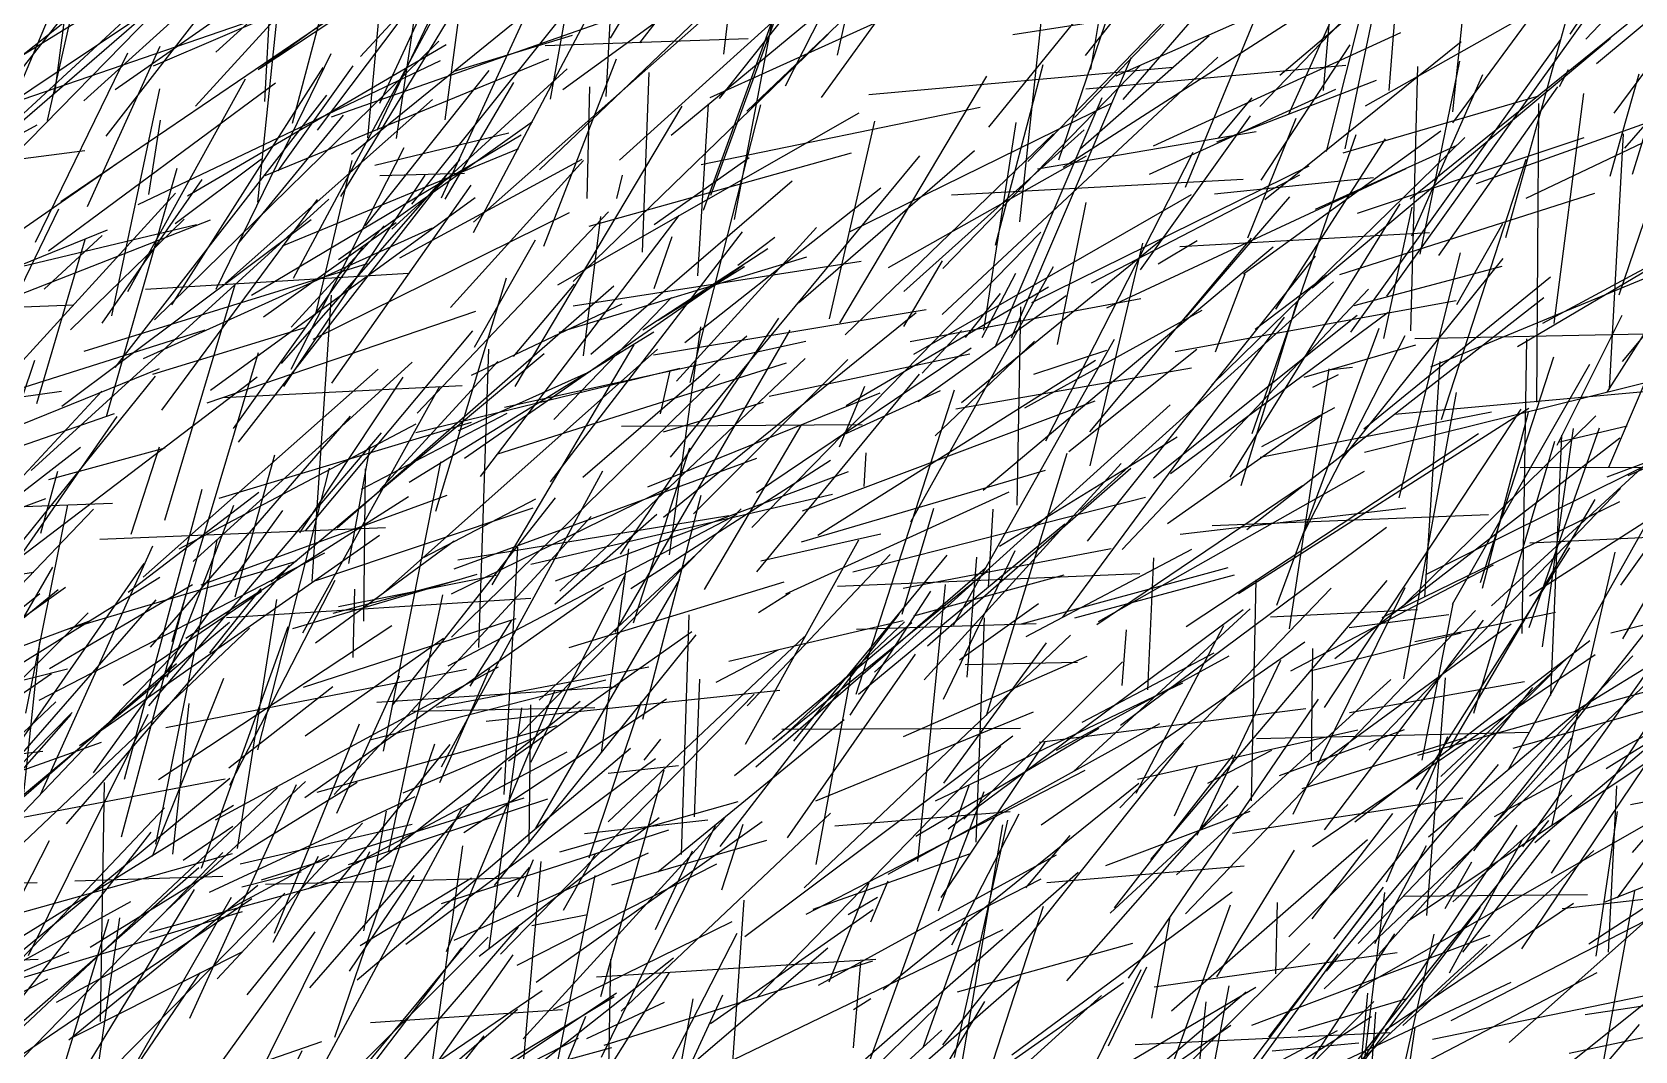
# Model space of a CAD drawing. Header units: metres. Extents: x 0 to 1019, y 0 to 619.
# Drawn here: x 284.2 to 389.5, y 82.6 to 149.5 of the extents above; entities that cross this region are included whole.
import ezdxf

# ---------------------------------------------------------------- set-up
doc = ezdxf.new("R2010")
doc.units = ezdxf.units.M

msp = doc.modelspace()

# ---------------------------------------------------------------- linework, layer by layer
at = {"color": 67}
for p, q in [((324.14, 148.83), (338.73, 167.6)), ((349.9, 131.78), (368.13, 140.76)), ((363.65, 119.77), (367.32, 131.76)), ((328.38, 112.94), (334.75, 123.71)), ((324.34, 104.43), (328.18, 119.13)), ((274.67, 104.67), (284.72, 112.67)), ((332.85, 103.09), (342.01, 110.77)), ((329.15, 106.86), (333.23, 108.98)), ((316.07, 88.27), (329.2, 94.92)), ((284.72, 76.52), (294.87, 93.24))]:
    msp.add_line(p, q, dxfattribs=at)
at = {"color": 200}
for p, q in [((385.27, 149.4), (397.59, 167.76)), ((355.33, 92.04), (363.14, 102.08)), ((312.31, 80.13), (322.31, 82.87))]:
    msp.add_line(p, q, dxfattribs=at)
at = {"color": 5}
for p, q in [((353.43, 148.01), (368.12, 166.66)), ((328.33, 137.85), (333.75, 152.76)), ((347.06, 113.07), (347.35, 118.22)), ((353.21, 104.23), (361.87, 108.79))]:
    msp.add_line(p, q, dxfattribs=at)
at = {"color": 23}
for p, q in [((333.72, 146.02), (343.64, 165.61)), ((337.63, 129.67), (351.32, 142.87)), ((294.31, 109.75), (308.94, 119.05)), ((345.14, 108.33), (350.34, 112.01)), ((366.67, 75.31), (379.38, 92.08))]:
    msp.add_line(p, q, dxfattribs=at)
at = {"color": 66}
for p, q in [((386.29, 149.08), (402.77, 166.41)), ((372.06, 102.39), (388.57, 119.57)), ((357.51, 106.36), (357.91, 115.02)), ((295.34, 94.63), (301.04, 110.5)), ((316.87, 96.25), (316.98, 105.36))]:
    msp.add_line(p, q, dxfattribs=at)
at = {"color": 195}
for p, q in [((318.26, 145.15), (321.72, 164.3)), ((280.87, 141.45), (284.53, 143.45)), ((344.61, 138.86), (363.79, 139.89)), ((354.75, 94.81), (364.24, 98.38)), ((286.84, 83.51), (298, 89.15))]:
    msp.add_line(p, q, dxfattribs=at)
at = {"color": 15}
for p, q in [((369.06, 145.7), (370.72, 165.07)), ((364.88, 144.67), (373.61, 153.73)), ((297.76, 122.61), (311.64, 140.39)), ((302.84, 113.54), (317.13, 118.3)), ((295.86, 93.07), (309.37, 99.35))]:
    msp.add_line(p, q, dxfattribs=at)
at = {"color": 185}
for p, q in [((294.95, 144.68), (312.13, 163.49)), ((317.55, 140.5), (330.39, 152.8)), ((328.17, 140.85), (346.51, 144.62)), ((361.89, 138.93), (372.35, 139.99)), ((291.53, 128.1), (310.52, 136.7)), ((350.89, 93.69), (363.85, 94.8)), ((372.29, 80.1), (387.05, 87.78))]:
    msp.add_line(p, q, dxfattribs=at)
at = {"color": 188}
for p, q in [((322.22, 149.14), (331.1, 164.21)), ((302.97, 143.1), (316.74, 161.42)), ((320.8, 95.31), (324.24, 105.59)), ((367.67, 99.86), (378.45, 103.24)), ((345.31, 81.88), (347.99, 97.48))]:
    msp.add_line(p, q, dxfattribs=at)
at = {"color": 168}
for p, q in [((355.9, 145.11), (372.36, 164.19)), ((362.93, 120.32), (374.09, 138.26)), ((387.95, 110.09), (402.22, 113.6))]:
    msp.add_line(p, q, dxfattribs=at)
at = {"color": 149}
for p, q in [((283.42, 146.03), (290.35, 162.49)), ((305.2, 141.52), (322.76, 155.78)), ((349.63, 141.04), (362.95, 154.79)), ((274.17, 135.47), (292.12, 152.03))]:
    msp.add_line(p, q, dxfattribs=at)
at = {"color": 139}
for p, q in [((287.61, 145.03), (307.55, 163.06)), ((280.12, 115.38), (284.38, 127.99)), ((374.27, 84.31), (386.82, 95.79))]:
    msp.add_line(p, q, dxfattribs=at)
at = {"color": 155}
for p, q in [((307.06, 144.88), (315.28, 162.63)), ((337.3, 123.02), (343.9, 126))]:
    msp.add_line(p, q, dxfattribs=at)
at = {"color": 183}
for p, q in [((329.38, 145.19), (343.71, 163.21)), ((336.08, 145.26), (347.91, 161.61)), ((317.91, 148.67), (331.25, 149.13)), ((350.82, 122.7), (360.5, 141.67)), ((369.1, 86.71), (386.57, 103.19))]:
    msp.add_line(p, q, dxfattribs=at)
at = {"color": 48}
for p, q in [((337.13, 148.04), (340.42, 162.79)), ((384.56, 145.97), (385.15, 147.1)), ((267.97, 88.74), (285.77, 105.57))]:
    msp.add_line(p, q, dxfattribs=at)
at = {"color": 95}
for p, q in [((285.23, 143.75), (289.28, 161.7)), ((353.74, 121.06), (357.19, 135.69)), ((359.4, 94.2), (373.49, 107.02))]:
    msp.add_line(p, q, dxfattribs=at)
at = {"color": 17}
for p, q in [((329.65, 148.1), (331.22, 161.38)), ((357.9, 142.08), (374.15, 149.53)), ((274.62, 112.43), (287.39, 122.29)), ((276.25, 92.8), (286.78, 104.74)), ((384.46, 81.21), (401, 94.45))]:
    msp.add_line(p, q, dxfattribs=at)
at = {"color": 253}
for p, q in [((299.07, 147.1), (315.92, 159.19)), ((353.07, 141.88), (361.54, 149.32)), ((326.55, 126.62), (335.74, 136.71)), ((314.82, 121.84), (333.78, 127.82)), ((291.51, 113.76), (306.95, 127.41)), ((331.82, 114.09), (342.51, 127.07)), ((312.57, 96.98), (325.89, 105.77)), ((302.94, 99.64), (318.68, 104.01)), ((338.96, 82.12), (352.95, 94.38)), ((268.67, 78.72), (285.24, 87.37))]:
    msp.add_line(p, q, dxfattribs=at)
at = {"color": 199}
for p, q in [((299.19, 147.18), (318.12, 159.69)), ((326.15, 121.64), (342.53, 141.41))]:
    msp.add_line(p, q, dxfattribs=at)
at = {"color": 173}
for p, q in [((319.07, 145.78), (337.61, 159.25)), ((338.14, 114.11), (357.37, 119.01)), ((370.76, 104.86), (382.28, 106.9)), ((382.09, 89.33), (392.93, 105.47))]:
    msp.add_line(p, q, dxfattribs=at)
at = {"color": 211}
for p, q in [((331.17, 144.35), (347.67, 160.07)), ((268.36, 130.89), (286.95, 131.63)), ((357.89, 120.28), (371.27, 130.95)), ((365.99, 111.92), (372.71, 130.11)), ((380.11, 111.87), (394.25, 124.85))]:
    msp.add_line(p, q, dxfattribs=at)
at = {"color": 3}
for p, q in [((352.71, 143.94), (367.64, 159.55)), ((292.92, 117.5), (297.55, 132.97)), ((335.54, 91.95), (345.81, 95.57)), ((300.22, 74.72), (317.73, 86.6))]:
    msp.add_line(p, q, dxfattribs=at)
at = {"color": 159}
for p, q in [((353.77, 147.09), (355.91, 159.73)), ((276.13, 140.3), (287.67, 141.76)), ((342.15, 128.39), (360.39, 138.89)), ((367.79, 126.89), (375.13, 129))]:
    msp.add_line(p, q, dxfattribs=at)
at = {"color": 142}
for p, q in [((289.07, 142.71), (301.61, 158.84)), ((387.01, 147.49), (398.64, 157.17)), ((364.97, 139.83), (370.81, 148.7)), ((389.36, 95.66), (404.86, 113.62)), ((338.19, 82.84), (338.67, 88.47))]:
    msp.add_line(p, q, dxfattribs=at)
at = {"color": 120}
for p, q in [((299.04, 138.38), (301.05, 157.73)), ((313.57, 109.12), (314.22, 128.73)), ((311.55, 107.92), (330.54, 117.89)), ((368.62, 101.36), (381.39, 110.69)), ((317.04, 90.87), (320.7, 91.6))]:
    msp.add_line(p, q, dxfattribs=at)
at = {"color": 222}
for p, q in [((301.32, 143.56), (305.06, 157.67)), ((285.7, 145.53), (287.2, 156.76)), ((308.36, 134.73), (320.36, 141.19)), ((320.93, 128.39), (334.14, 139.78)), ((338.87, 119.71), (339.01, 121.91))]:
    msp.add_line(p, q, dxfattribs=at)
at = {"color": 196}
for p, q in [((306.27, 142.6), (307.69, 157.82)), ((339.56, 107.5), (358.99, 125.07)), ((368.34, 96.06), (386.91, 108.66)), ((305.56, 87.31), (323.53, 102.52)), ((283.31, 75.22), (300.82, 92.99))]:
    msp.add_line(p, q, dxfattribs=at)
at = {"color": 193}
for p, q in [((309.16, 138.25), (324.54, 157.48)), ((311.71, 131.46), (320.44, 141.12))]:
    msp.add_line(p, q, dxfattribs=at)
at = {"color": 179}
for p, q in [((321.92, 145.32), (322.63, 157.96)), ((276.19, 143.5), (294.11, 154.52)), ((324.43, 101.74), (325.52, 103.12))]:
    msp.add_line(p, q, dxfattribs=at)
at = {"color": 93}
for p, q in [((328.81, 138.84), (335.56, 157.27)), ((370.49, 141.87), (373.74, 157.49))]:
    msp.add_line(p, q, dxfattribs=at)
at = {"color": 246}
for p, q in [((330.36, 137.24), (334.16, 157.23)), ((301.24, 127.4), (308.65, 141.96)), ((327.09, 129.15), (339.97, 139.32)), ((312.23, 123.38), (320.93, 127.28))]:
    msp.add_line(p, q, dxfattribs=at)
at = {"color": 234}
for p, q in [((360, 139.37), (367.38, 157.25)), ((349.1, 137.09), (350.79, 152.7)), ((337.29, 130.43), (346.93, 146.66)), ((319.75, 131.57), (338.69, 134.5)), ((345.53, 129.48), (347.84, 132.38)), ((346.92, 104.67), (352.22, 121.89))]:
    msp.add_line(p, q, dxfattribs=at)
at = {"color": 114}
for p, q in [((366.79, 144.15), (372.98, 157.9)), ((375.42, 134.96), (378.03, 147.64))]:
    msp.add_line(p, q, dxfattribs=at)
at = {"color": 97}
for p, q in [((388.17, 144.22), (398.25, 157.87)), ((286.17, 124.98), (302.54, 137.23)), ((320.43, 128.29), (321.58, 137.44)), ((297.2, 100.09), (304.12, 113.56)), ((293, 103.87), (312.76, 107.7)), ((374.35, 92.8), (386.41, 92.92))]:
    msp.add_line(p, q, dxfattribs=at)
at = {"color": 21}
for p, q in [((299.49, 144.98), (300.13, 156.54)), ((272.93, 134.51), (292.21, 151.18)), ((353.44, 145.82), (370.53, 147.37)), ((354.27, 110.84), (371.75, 120.7)), ((280.91, 97.19), (297.18, 110.79)), ((360.76, 96.8), (366.25, 108.3))]:
    msp.add_line(p, q, dxfattribs=at)
at = {"color": 14}
for p, q in [((311.35, 143.79), (313.02, 156.35)), ((318.75, 132.95), (338.56, 144.24)), ((273.41, 112.47), (284.32, 114.08)), ((302.12, 99.28), (321.75, 113.07)), ((367.07, 98.18), (374.42, 113.07))]:
    msp.add_line(p, q, dxfattribs=at)
at = {"color": 19}
for p, q in [((326.2, 142.78), (342.49, 156.26)), ((388.5, 132.28), (394.52, 150.08)), ((370.86, 129.85), (384.66, 149.05)), ((327.96, 133.53), (328.65, 144.84)), ((312.63, 121.56), (330.91, 134.24)), ((288.25, 100.9), (300.69, 118.13)), ((322.05, 100.88), (326.68, 101.37))]:
    msp.add_line(p, q, dxfattribs=at)
at = {"color": 143}
for p, q in [((347.08, 143.3), (357.61, 156.29)), ((327.74, 98), (328.08, 107.04)), ((331.03, 90.15), (348.64, 103.34))]:
    msp.add_line(p, q, dxfattribs=at)
at = {"color": 22}
for p, q in [((351.68, 141.16), (356.87, 156.39)), ((364.37, 123.18), (371.21, 142.82)), ((305.77, 89.56), (313.08, 94))]:
    msp.add_line(p, q, dxfattribs=at)
at = {"color": 13}
for p, q in [((377.57, 143.59), (387.25, 156.76)), ((323.73, 110.75), (327.43, 122.25)), ((369.13, 97.16), (379.57, 110.93)), ((304.11, 83.55), (310.67, 102.8))]:
    msp.add_line(p, q, dxfattribs=at)
at = {"color": 58}
for p, q in [((306.88, 143.11), (312.45, 154.86)), ((374.34, 107.08), (377.8, 125.87)), ((346.25, 96.35), (346.79, 111.08)), ((366.29, 80.06), (381.39, 87.16))]:
    msp.add_line(p, q, dxfattribs=at)
at = {"color": 169}
for p, q in [((311.11, 138.67), (318.65, 155.02)), ((285.29, 135.18), (300.21, 146.21)), ((284.51, 125.16), (287.7, 135.92)), ((290.28, 100.48), (295.39, 119.52)), ((355.68, 98.6), (369.57, 113.03)), ((370.95, 75.21), (373.09, 93.05))]:
    msp.add_line(p, q, dxfattribs=at)
at = {"color": 171}
for p, q in [((278.89, 142.28), (297.41, 154.69)), ((344.1, 105.74), (348.8, 115.51)), ((344.41, 97.22), (363.79, 111.62)), ((341.47, 103.28), (353.54, 108.56)), ((294.77, 70.75), (314.18, 90.11))]:
    msp.add_line(p, q, dxfattribs=at)
at = {"color": 166}
for p, q in [((289.67, 145.77), (302.16, 154.49)), ((300.38, 140.44), (305.31, 147.33)), ((303.91, 126.5), (313.06, 139.5)), ((372.69, 89), (385.37, 103.2)), ((344.05, 76.87), (354.48, 86.27)), ((356.43, 69.9), (372.36, 85.89))]:
    msp.add_line(p, q, dxfattribs=at)
at = {"color": 104}
for p, q in [((308.16, 142.56), (309.93, 154.47)), ((286.73, 130), (294.21, 137.26)), ((325.08, 132.7), (326.27, 136.13))]:
    msp.add_line(p, q, dxfattribs=at)
at = {"color": 100}
for p, q in [((313.22, 137.07), (332.34, 153.96)), ((370.17, 121.38), (380.86, 134.67)), ((312.19, 114.88), (329.99, 117.79)), ((366.92, 107.59), (380.24, 114.55)), ((322.07, 97.68), (334.97, 109.85)), ((386.87, 78.65), (389.51, 93.14))]:
    msp.add_line(p, q, dxfattribs=at)
at = {"color": 122}
for p, q in [((369.26, 141.7), (372.43, 154.31)), ((318.89, 112.82), (335.01, 128.11)), ((311.76, 112.65), (326.12, 119.69)), ((381.27, 83.2), (393.14, 93.76))]:
    msp.add_line(p, q, dxfattribs=at)
at = {"color": 133}
for p, q in [((371.82, 144.7), (388.47, 154.1)), ((284.67, 105.67), (303.44, 115.35)), ((337.83, 91.59), (339.75, 92.74))]:
    msp.add_line(p, q, dxfattribs=at)
at = {"color": 57}
for p, q in [((381.05, 136.05), (386.03, 154.03)), ((337.95, 104.68), (343.27, 112.82)), ((299.27, 93.88), (316.54, 99.26)), ((371.6, 73.22), (372.51, 85.18))]:
    msp.add_line(p, q, dxfattribs=at)
at = {"color": 170}
for p, q in [((275.38, 136.81), (288.2, 153.05)), ((311.34, 138.58), (315.86, 146.23)), ((364.65, 103.16), (382.58, 103.58)), ((315.16, 71.78), (320.59, 84.91))]:
    msp.add_line(p, q, dxfattribs=at)
at = {"color": 204}
for p, q in [((355.43, 146.68), (369.48, 152.87)), ((304.06, 99.47), (320.95, 117.74)), ((387.63, 101.19), (400.11, 108.93))]:
    msp.add_line(p, q, dxfattribs=at)
at = {"color": 215}
for p, q in [((389.37, 140.21), (393.52, 153.74)), ((371.12, 97.68), (386.57, 109.6))]:
    msp.add_line(p, q, dxfattribs=at)
at = {"color": 121}
for p, q in [((277.53, 135.88), (293.88, 152.53)), ((301.99, 110.09), (311, 126.29))]:
    msp.add_line(p, q, dxfattribs=at)
at = {"color": 174}
for p, q in [((283.61, 145.13), (303.52, 151.98)), ((318.59, 113.51), (337.85, 120.69)), ((279.51, 87.67), (297.43, 98.77))]:
    msp.add_line(p, q, dxfattribs=at)
at = {"color": 245}
for p, q in [((286.09, 138.43), (305.91, 151.89)), ((338.38, 110.33), (350.19, 110.7))]:
    msp.add_line(p, q, dxfattribs=at)
at = {"color": 43}
for p, q in [((296.27, 148.23), (300.92, 152.45)), ((297.44, 123.52), (305.94, 135.41)), ((346.63, 129.49), (348.85, 133.72))]:
    msp.add_line(p, q, dxfattribs=at)
at = {"color": 27}
for p, q in [((305.78, 147.95), (309.39, 151.83)), ((374.75, 138.6), (390.46, 151.24)), ((343.95, 92.71), (350.77, 102.91)), ((300.05, 89.77), (303.03, 95.43))]:
    msp.add_line(p, q, dxfattribs=at)
at = {"color": 244}
for p, q in [((322.81, 141.13), (335.08, 152.24)), ((353.81, 133.07), (367.51, 140.17)), ((382.57, 110.45), (387.19, 123.56)), ((333.85, 96.63), (342.25, 108.7)), ((285.41, 78.71), (289.26, 91.3))]:
    msp.add_line(p, q, dxfattribs=at)
at = {"color": 54}
for p, q in [((348.65, 149.39), (367.62, 152.33)), ((292.25, 130.66), (310.94, 148.95)), ((294.13, 95.17), (297.4, 97.39))]:
    msp.add_line(p, q, dxfattribs=at)
at = {"color": 81}
for p, q in [((366.2, 146.72), (372.45, 152.03)), ((357.72, 95.2), (373.25, 113.52))]:
    msp.add_line(p, q, dxfattribs=at)
at = {"color": 227}
for p, q in [((373.37, 145.72), (373.88, 152.11)), ((377.53, 111.98), (386.57, 127.73)), ((388.38, 92.7), (398.49, 106.43)), ((315.36, 81.62), (322.6, 86.45))]:
    msp.add_line(p, q, dxfattribs=at)
at = {"color": 41}
for p, q in [((377.56, 144.3), (378.41, 152.52)), ((320.69, 138.62), (320.85, 145.95)), ((305.02, 114.65), (306.43, 122.3)), ((377.5, 94.59), (392.08, 108.5)), ((381.52, 102.51), (400.39, 107.85))]:
    msp.add_line(p, q, dxfattribs=at)
at = {"color": 129}
for p, q in [((388.86, 141.92), (397.7, 152.11)), ((306.11, 136.83), (314.25, 147.03)), ((330.37, 100.72), (346.99, 114.16)), ((363, 79.37), (370.03, 89.01))]:
    msp.add_line(p, q, dxfattribs=at)
at = {"color": 248}
for p, q in [((270.2, 137.49), (288.11, 151.63)), ((321.63, 102.21), (323.42, 115.61)), ((297.14, 101.22), (303.96, 106.57)), ((277.77, 76.23), (296.75, 95.67))]:
    msp.add_line(p, q, dxfattribs=at)
at = {"color": 148}
for p, q in [((292.19, 147.32), (301.6, 151.35)), ((339.19, 145.45), (359.19, 147.25)), ((375.54, 101.74), (377.6, 112.11))]:
    msp.add_line(p, q, dxfattribs=at)
at = {"color": 197}
for p, q in [((304.5, 138.75), (311.8, 150.78)), ((384.21, 130.41), (386.16, 145.52)), ((376.81, 124.11), (382.37, 141.19)), ((365.01, 122.33), (369.8, 124.9)), ((356.84, 100.48), (371.32, 103.72)), ((313.58, 88.85), (325.4, 97.96)), ((305.21, 78.06), (316.16, 90.77))]:
    msp.add_line(p, q, dxfattribs=at)
at = {"color": 10}
for p, q in [((313.22, 136.39), (321.1, 151.28)), ((303.88, 143.97), (321.78, 150.24)), ((351.94, 111.13), (366.49, 130.83))]:
    msp.add_line(p, q, dxfattribs=at)
at = {"color": 242}
for p, q in [((328.76, 145.25), (341.84, 151.17)), ((291.88, 105.31), (307.17, 123.22)), ((350.5, 97.49), (367.84, 109.51))]:
    msp.add_line(p, q, dxfattribs=at)
at = {"color": 138}
for p, q in [((373.22, 132.21), (386.75, 151.1)), ((300.6, 127.79), (312.34, 141.18)), ((361.74, 117.15), (379.91, 117.87)), ((282.24, 100.59), (288.77, 102.92)), ((368.32, 91.31), (373.61, 98.22))]:
    msp.add_line(p, q, dxfattribs=at)
at = {"color": 201}
for p, q in [((301.38, 133.38), (310.46, 150.27)), ((291.95, 90.44), (307.83, 94.82))]:
    msp.add_line(p, q, dxfattribs=at)
at = {"color": 202}
for p, q in [((351.95, 140.68), (366.75, 150.18)), ((296.51, 118.93), (313.08, 123.92)), ((285.31, 120.16), (292.96, 122.25)), ((356.75, 99.57), (362.52, 110.58))]:
    msp.add_line(p, q, dxfattribs=at)
at = {"color": 207}
for p, q in [((287.85, 138.1), (292.63, 148.62)), ((317.84, 135.48), (322.6, 147.79)), ((289.67, 127.51), (303.57, 145.41)), ((356.26, 87.41), (368.74, 105.74))]:
    msp.add_line(p, q, dxfattribs=at)
at = {"color": 86}
for p, q in [((294.41, 138.79), (311.41, 148.73)), ((364.1, 136.04), (367.26, 143.89)), ((300.13, 90.38), (305.71, 104.11)), ((331.8, 86.13), (347.86, 102.62)), ((317.89, 77.68), (321.2, 94.15))]:
    msp.add_line(p, q, dxfattribs=at)
at = {"color": 103}
for p, q in [((311.93, 146.99), (319.71, 149.34)), ((327.44, 126.53), (332.1, 144.76)), ((359.62, 135.47), (376.02, 136.39)), ((325.32, 94.39), (337.56, 104.4))]:
    msp.add_line(p, q, dxfattribs=at)
at = {"color": 132}
for p, q in [((319.76, 133.16), (336.51, 149.4)), ((303.98, 111.38), (312.29, 113.6)), ((333.47, 103.76), (349.15, 103.84)), ((321.63, 82.23), (329.12, 97.45))]:
    msp.add_line(p, q, dxfattribs=at)
at = {"color": 116}
for p, q in [((365.21, 138.56), (378.11, 148.93)), ((388.7, 127.92), (401.41, 143.13)), ((302.82, 130.95), (305.23, 141.11)), ((369.75, 89.99), (382.82, 106.5))]:
    msp.add_line(p, q, dxfattribs=at)
at = {"color": 88}
for p, q in [((368.31, 132.74), (387.91, 149.15)), ((341.48, 132.5), (353.34, 143.12)), ((313.07, 127.01), (322.97, 131.69)), ((367.75, 116.62), (374.42, 129.61)), ((338.35, 106.07), (344.81, 126.06)), ((375.07, 109.52), (384.31, 111.44)), ((314.24, 89.37), (316.38, 105.16)), ((386.5, 89.67), (405.17, 101.91))]:
    msp.add_line(p, q, dxfattribs=at)
at = {"color": 214}
for p, q in [((284.43, 135.76), (290.49, 148.18)), ((297.8, 135.7), (304.67, 144.08)), ((363.81, 133.66), (376.77, 143.07)), ((314.59, 93.51), (327.84, 109.97))]:
    msp.add_line(p, q, dxfattribs=at)
at = {"color": 40}
for p, q in [((291.17, 138.22), (311.04, 147.67)), ((287.33, 102.7), (307.03, 116.5)), ((296.99, 111.09), (316.97, 112.37)), ((326.88, 95.53), (327.39, 111.27)), ((387.79, 89.12), (388.33, 100.05)), ((314.7, 69.76), (326.09, 87.78)), ((344.9, 75.22), (364.62, 86.83))]:
    msp.add_line(p, q, dxfattribs=at)
at = {"color": 109}
for p, q in [((296.31, 132.66), (303.86, 148.13)), ((310.77, 105.22), (324.73, 107.86))]:
    msp.add_line(p, q, dxfattribs=at)
at = {"color": 206}
for p, q in [((299.52, 140.12), (318.15, 147.78)), ((292.73, 124.71), (302.96, 138.55)), ((301.22, 130.16), (307.34, 136.83)), ((353.55, 116.11), (368.54, 134.82)), ((284.79, 116.63), (285.9, 120.7)), ((331.76, 101.3), (346.83, 114.34)), ((321.07, 67.92), (329.59, 86.31))]:
    msp.add_line(p, q, dxfattribs=at)
at = {"color": 153}
for p, q in [((344, 131), (362.13, 147.9)), ((373.12, 84), (385.48, 92.33))]:
    msp.add_line(p, q, dxfattribs=at)
at = {"color": 251}
for p, q in [((348.56, 129.47), (356.45, 147.89)), ((358.19, 134.32), (360.77, 135.87)), ((384.42, 122.41), (388.68, 130.96)), ((288.71, 84.57), (288.97, 100.27))]:
    msp.add_line(p, q, dxfattribs=at)
at = {"color": 226}
for p, q in [((382.37, 138.65), (401.08, 147.54)), ((374.28, 111.85), (386.95, 124.35)), ((359.27, 98.08), (360.78, 101.35))]:
    msp.add_line(p, q, dxfattribs=at)
at = {"color": 87}
for p, q in [((290.49, 132.5), (298.22, 146.48)), ((304.35, 134.62), (317.08, 143.67)), ((353.1, 118.14), (369.71, 133.14)), ((382.6, 112.53), (399.54, 123.4)), ((381.99, 120.96), (397.21, 120.99)), ((355.72, 104.03), (373.21, 117.04)), ((371.35, 89.69), (389.38, 108.58))]:
    msp.add_line(p, q, dxfattribs=at)
at = {"color": 186}
for p, q in [((293.38, 131.63), (303.34, 147.21)), ((346.74, 129.97), (348.87, 143.61)), ((377.06, 91.99), (378.81, 95.06)), ((321.8, 83.02), (339.45, 88.56)), ((321.9, 69.05), (322.23, 88.67))]:
    msp.add_line(p, q, dxfattribs=at)
at = {"color": 189}
for p, q in [((307.85, 136.61), (319.36, 147.14)), ((387.86, 126.09), (388.77, 142.87)), ((318.27, 120), (330.89, 136.42)), ((337.26, 122.3), (338.92, 126.29)), ((347.78, 115.79), (359.45, 122.97))]:
    msp.add_line(p, q, dxfattribs=at)
at = {"color": 145}
for p, q in [((324.32, 135.1), (324.76, 146.9)), ((281.35, 94.18), (298.5, 110.4))]:
    msp.add_line(p, q, dxfattribs=at)
at = {"color": 146}
for p, q in [((344.05, 134.01), (357.04, 147.37)), ((330.58, 134.25), (333, 136.07)), ((299.04, 102.41), (303.75, 120.9)), ((385.62, 104.97), (397.97, 112.56))]:
    msp.add_line(p, q, dxfattribs=at)
at = {"color": 175}
for p, q in [((347.51, 135.55), (350.64, 147.41)), ((382.12, 110.05), (382.42, 129.4)), ((349.53, 109.85), (360.42, 115.59)), ((285.81, 85.83), (303.72, 95.49))]:
    msp.add_line(p, q, dxfattribs=at)
at = {"color": 123}
for p, q in [((374.81, 129.92), (375.26, 147.29)), ((381.21, 101.11), (391.63, 119.63))]:
    msp.add_line(p, q, dxfattribs=at)
at = {"color": 4}
for p, q in [((374.86, 136.16), (379.53, 146.77)), ((289.09, 124.29), (293.75, 140.6))]:
    msp.add_line(p, q, dxfattribs=at)
at = {"color": 20}
for p, q in [((387.9, 140.09), (389.8, 146.81)), ((316.48, 83.43), (329.7, 97.9)), ((370.94, 86.48), (390.71, 97.77))]:
    msp.add_line(p, q, dxfattribs=at)
at = {"color": 217}
for p, q in [((289.45, 130.92), (292.6, 145.83)), ((295.88, 108.78), (299.26, 113)), ((296.25, 97.81), (314.86, 107.87)), ((296.15, 81.2), (302.81, 90.45))]:
    msp.add_line(p, q, dxfattribs=at)
at = {"color": 25}
for p, q in [((357.62, 140.21), (369.88, 145.79)), ((331.09, 102.78), (338.54, 116.2)), ((274.27, 91.15), (293.69, 108.09)), ((329.68, 81.76), (348.02, 90.61)), ((342.75, 82.86), (345.67, 91.05))]:
    msp.add_line(p, q, dxfattribs=at)
at = {"color": 6}
for p, q in [((362.06, 142.34), (372.55, 146.39)), ((354.17, 110.64), (367.68, 119.76)), ((300.58, 72.05), (316.1, 85.38))]:
    msp.add_line(p, q, dxfattribs=at)
at = {"color": 223}
for p, q in [((370.35, 141.62), (383.21, 145.36)), ((296.87, 76.51), (306.39, 95.74)), ((336.59, 87.17), (339.21, 93.69)), ((308.4, 74.58), (326.35, 88.76)), ((374.5, 80.22), (375.08, 84.17))]:
    msp.add_line(p, q, dxfattribs=at)
at = {"color": 96}
for p, q in [((376.65, 134.87), (384.45, 145.94)), ((381.8, 128.9), (396.48, 137.57)), ((306.86, 105.54), (322.72, 106.58)), ((296.37, 87.36), (305.92, 97.6)), ((337.74, 70.89), (346.81, 85.88))]:
    msp.add_line(p, q, dxfattribs=at)
at = {"color": 141}
for p, q in [((296.91, 133.06), (310.51, 145.11)), ((307.3, 102.32), (311.07, 121.33))]:
    msp.add_line(p, q, dxfattribs=at)
at = {"color": 212}
for p, q in [((315.94, 126.27), (326.92, 144.69)), ((361.72, 126.39), (378.35, 142.63)), ((375.71, 112.44), (376.73, 127.92)), ((299.54, 93.58), (316.51, 94.02))]:
    msp.add_line(p, q, dxfattribs=at)
at = {"color": 203}
for p, q in [((337.97, 136.44), (355.17, 144.89)), ((387.81, 120.98), (396.06, 140.3)), ((313.67, 120.35), (326.73, 137.5)), ((377.36, 102.54), (386.91, 118.85)), ((386.26, 85.03), (393.13, 86.06))]:
    msp.add_line(p, q, dxfattribs=at)
at = {"color": 178}
for p, q in [((347.49, 128.85), (354.52, 145.25)), ((301.8, 116.65), (308.6, 126.89)), ((388.72, 109.7), (398.06, 125.75)), ((290.19, 106.66), (299.28, 112.83)), ((311.94, 89.9), (324.72, 95.64))]:
    msp.add_line(p, q, dxfattribs=at)
at = {"color": 137}
for p, q in [((362.16, 142.59), (364.37, 145.22)), ((322.88, 115.25), (333.28, 130.76)), ((363.56, 80.89), (373.01, 93.38)), ((306.44, 84.5), (319.05, 85.35))]:
    msp.add_line(p, q, dxfattribs=at)
at = {"color": 34}
for p, q in [((379.12, 139.61), (393.29, 144.67)), ((371.72, 123.5), (383.98, 133.48))]:
    msp.add_line(p, q, dxfattribs=at)
at = {"color": 118}
for p, q in [((383.07, 125.24), (383.22, 144.86)), ((365.92, 131.34), (373.13, 142.54)), ((290.52, 112.76), (299.11, 119.33)), ((332.1, 114.82), (339.97, 116.59)), ((377.35, 87.77), (382.12, 96.47)), ((370.7, 72.96), (371.97, 86.43))]:
    msp.add_line(p, q, dxfattribs=at)
at = {"color": 38}
for p, q in [((291.87, 138.88), (292.64, 143.76)), ((307.07, 119.51), (314.81, 127.92)), ((301.34, 110.37), (313.45, 113.95))]:
    msp.add_line(p, q, dxfattribs=at)
at = {"color": 237}
for p, q in [((336.6, 130.72), (339.58, 143.7)), ((288.81, 130.43), (295.39, 139.87)), ((307.3, 112.71), (325.31, 128.73)), ((345.51, 108.01), (352.89, 108.16)), ((279.39, 88.44), (284.6, 88.67)), ((385.21, 82.48), (394.79, 84.54))]:
    msp.add_line(p, q, dxfattribs=at)
at = {"color": 205}
for p, q in [((357.04, 133.94), (364.26, 144.05)), ((374.59, 91.15), (390.7, 101.87))]:
    msp.add_line(p, q, dxfattribs=at)
at = {"color": 24}
for p, q in [((298.62, 132.26), (316.34, 142.8)), ((325.69, 117.69), (342.3, 131.14)), ((273.56, 100.97), (284.91, 102.33))]:
    msp.add_line(p, q, dxfattribs=at)
at = {"color": 160}
for p, q in [((306.72, 140.8), (315.53, 142.92)), ((331.93, 111.42), (334.02, 112.75)), ((384.04, 94.31), (395.61, 112.09)), ((297.98, 93.42), (301.89, 94.39)), ((358.83, 76.35), (372.21, 84.89))]:
    msp.add_line(p, q, dxfattribs=at)
at = {"color": 154}
for p, q in [((350.26, 140.57), (364.63, 143.02)), ((334.26, 102.97), (344.33, 115.19)), ((285.35, 107.76), (294.74, 113.26)), ((378.21, 89.13), (383.94, 96.47))]:
    msp.add_line(p, q, dxfattribs=at)
at = {"color": 240}
for p, q in [((371.29, 137.65), (386.18, 142.62)), ((365.93, 87.71), (366.04, 92.38)), ((350.06, 71.79), (368.16, 89.7))]:
    msp.add_line(p, q, dxfattribs=at)
at = {"color": 241}
for p, q in [((293.61, 136.97), (299.29, 141.22)), ((359.28, 68.06), (362.86, 86.91))]:
    msp.add_line(p, q, dxfattribs=at)
at = {"color": 126}
for p, q in [((300.66, 135.51), (316.18, 141.91)), ((315.84, 128.24), (319.84, 133)), ((308.76, 89.64), (325.16, 101.83)), ((280.82, 86.69), (286.65, 89.14)), ((359.55, 68.91), (361.35, 85.86))]:
    msp.add_line(p, q, dxfattribs=at)
at = {"color": 134}
for p, q in [((320.8, 136.79), (338.05, 141.61)), ((282.63, 83.31), (300.33, 99.94)), ((367.41, 83.97), (374.48, 86.06))]:
    msp.add_line(p, q, dxfattribs=at)
at = {"color": 107}
for p, q in [((325.09, 136.9), (331.33, 141.32)), ((271.71, 123.92), (286.13, 125.96))]:
    msp.add_line(p, q, dxfattribs=at)
at = {"color": 60}
for p, q in [((334.57, 131.77), (346.12, 141.77)), ((298.38, 70.98), (312.44, 89.41))]:
    msp.add_line(p, q, dxfattribs=at)
at = {"color": 102}
msp.add_line((340.47, 134.09), (353.5, 141.43), dxfattribs=at)
at = {"color": 117}
for p, q in [((368.53, 137.91), (377.84, 142.13)), ((295.31, 113.25), (311.47, 119.14)), ((297.7, 95.93), (300.29, 112.28)), ((342.28, 96.74), (354.29, 103.84)), ((280.03, 86.3), (297.21, 100.54))]:
    msp.add_line(p, q, dxfattribs=at)
at = {"color": 33}
msp.add_line((387.7, 125.89), (397.75, 141.73), dxfattribs=at)
at = {"color": 47}
for p, q in [((272.67, 129.08), (289.78, 140.91)), ((295.92, 126.04), (313.32, 138.68)), ((360.04, 130.82), (366.86, 138.73)), ((270.92, 104.58), (287.93, 110.85))]:
    msp.add_line(p, q, dxfattribs=at)
at = {"color": 77}
for p, q in [((300.75, 126.27), (310.04, 140.14)), ((314.44, 113.24), (323.76, 129)), ((335.73, 94.88), (338.08, 107.6))]:
    msp.add_line(p, q, dxfattribs=at)
at = {"color": 229}
for p, q in [((307.06, 140.12), (312.63, 140.28)), ((382.94, 96.33), (398.55, 109.54))]:
    msp.add_line(p, q, dxfattribs=at)
at = {"color": 46}
for p, q in [((322.62, 138.61), (323.01, 140.15)), ((349.43, 124.86), (361.08, 131.29)), ((307.65, 95.78), (311.2, 112.6))]:
    msp.add_line(p, q, dxfattribs=at)
at = {"color": 61}
for p, q in [((354.82, 131.44), (374.49, 140.59)), ((308.98, 119.99), (325.05, 129.86)), ((369.39, 127.37), (370.96, 127.54)), ((318.56, 112), (325.26, 117.88)), ((335.07, 91.61), (353.41, 101.07)), ((288.29, 79.79), (289.97, 91.37))]:
    msp.add_line(p, q, dxfattribs=at)
at = {"color": 110}
for p, q in [((383.47, 130.43), (401.96, 140.36)), ((293.88, 115.62), (309.44, 123.81)), ((288.66, 116.25), (307.42, 117.01)), ((364.35, 84.33), (380.02, 90.24))]:
    msp.add_line(p, q, dxfattribs=at)
at = {"color": 156}
for p, q in [((281.98, 126.23), (293.62, 138.97)), ((278.97, 96.94), (292.37, 112.27)), ((334.93, 93.34), (352.44, 109.94)), ((292.12, 95.42), (296.8, 107.11)), ((350.38, 102.91), (367.9, 105.12))]:
    msp.add_line(p, q, dxfattribs=at)
at = {"color": 124}
for p, q in [((284.14, 120.76), (303.71, 138.58)), ((309.18, 104.96), (321.19, 105.18))]:
    msp.add_line(p, q, dxfattribs=at)
at = {"color": 243}
for p, q in [((351.59, 129.04), (353.47, 138.36)), ((328.79, 84.43), (339.48, 91.92))]:
    msp.add_line(p, q, dxfattribs=at)
at = {"color": 82}
for p, q in [((370.14, 133.62), (386.89, 138.97)), ((341.48, 130.22), (344.03, 134.52)), ((275.29, 80.05), (292.91, 98.59))]:
    msp.add_line(p, q, dxfattribs=at)
at = {"color": 182}
for p, q in [((373.02, 129.43), (374.89, 138.05)), ((341.94, 117.39), (351.32, 134.15)), ((322.52, 110.13), (334.01, 129.96)), ((382.61, 116), (394.45, 116.57)), ((282.73, 90.58), (284.71, 109.51)), ((376.23, 83.4), (393.19, 86.89))]:
    msp.add_line(p, q, dxfattribs=at)
at = {"color": 75}
for p, q in [((278.42, 122.39), (285.97, 137.94)), ((311.94, 114.3), (331.83, 121.56)), ((349.22, 110.69), (362.79, 114.39)), ((365.07, 77.12), (373.74, 90.32))]:
    msp.add_line(p, q, dxfattribs=at)
at = {"color": 85}
for p, q in [((282.89, 132.12), (295.92, 137.21)), ((352.63, 100.98), (364.24, 111.68))]:
    msp.add_line(p, q, dxfattribs=at)
at = {"color": 45}
msp.add_line((299.41, 130.85), (308.12, 137.05), dxfattribs=at)
at = {"color": 224}
for p, q in [((302.68, 129.38), (319.51, 137.69)), ((311.76, 109.81), (329.4, 127.09)), ((282.96, 112.69), (288.24, 118.22))]:
    msp.add_line(p, q, dxfattribs=at)
at = {"color": 105}
for p, q in [((309.51, 124.53), (322.08, 137.75)), ((284.32, 71.77), (295.25, 87.77))]:
    msp.add_line(p, q, dxfattribs=at)
at = {"color": 219}
for p, q in [((377.82, 131.66), (380.85, 136.98)), ((372.43, 89.7), (375.82, 96.12))]:
    msp.add_line(p, q, dxfattribs=at)
at = {"color": 71}
for p, q in [((276.62, 131.47), (289.16, 136.57)), ((320.65, 83.45), (325.77, 85.83))]:
    msp.add_line(p, q, dxfattribs=at)
at = {"color": 51}
for p, q in [((278.53, 132.97), (295.01, 136.91)), ((292.14, 127.09), (302.14, 130.15)), ((267.49, 93.42), (284.53, 93.7))]:
    msp.add_line(p, q, dxfattribs=at)
at = {"color": 255}
for p, q in [((285.01, 132.66), (288.81, 136.19)), ((305.3, 108.48), (305.41, 112.96)), ((352.19, 87.25), (363.48, 100.05)), ((319.13, 91.87), (321.22, 95.57))]:
    msp.add_line(p, q, dxfattribs=at)
at = {"color": 80}
for p, q in [((313.28, 128.85), (317.28, 135.9)), ((359, 120.56), (373.31, 131.15)), ((349.5, 93.35), (352.42, 96.78))]:
    msp.add_line(p, q, dxfattribs=at)
at = {"color": 209}
for p, q in [((331.5, 117.01), (350.49, 136.41)), ((348.93, 118.48), (349.18, 131.5)), ((352.32, 122.01), (360.74, 128.73)), ((279.44, 93.9), (294.06, 109.27)), ((288.02, 89.46), (305.56, 100.28)), ((377.46, 84.63), (393.87, 93.06))]:
    msp.add_line(p, q, dxfattribs=at)
at = {"color": 198}
for p, q in [((345.28, 125.23), (358.63, 136.11)), ((342.4, 95.08), (344.23, 113.27))]:
    msp.add_line(p, q, dxfattribs=at)
at = {"color": 62}
for p, q in [((353.7, 123.3), (364.34, 136.02)), ((277.49, 81.1), (285.36, 96.46))]:
    msp.add_line(p, q, dxfattribs=at)
at = {"color": 131}
for p, q in [((324.34, 130), (332.56, 135.33)), ((318.49, 124.11), (326.21, 132.11))]:
    msp.add_line(p, q, dxfattribs=at)
at = {"color": 35}
for p, q in [((346.7, 119.47), (365.76, 135.45)), ((309.42, 123.24), (326.76, 127.47))]:
    msp.add_line(p, q, dxfattribs=at)
at = {"color": 53}
for p, q in [((374.04, 118.96), (378.07, 135.05)), ((346.92, 73.2), (362.98, 84.32))]:
    msp.add_line(p, q, dxfattribs=at)
at = {"color": 113}
for p, q in [((287.63, 128.6), (306.24, 134.34)), ((318.83, 129.85), (335.11, 134.78)), ((355.84, 106.64), (356.12, 110.29))]:
    msp.add_line(p, q, dxfattribs=at)
at = {"color": 74}
for p, q in [((325.34, 130.63), (331.02, 134.16)), ((314.98, 88.98), (331.65, 106.07))]:
    msp.add_line(p, q, dxfattribs=at)
at = {"color": 191}
for p, q in [((371.07, 131.6), (380.81, 134.18)), ((306.01, 90.52), (307.49, 98.38))]:
    msp.add_line(p, q, dxfattribs=at)
at = {"color": 8}
for p, q in [((376.12, 127.57), (391.73, 134.01)), ((283.8, 104.82), (286.55, 118.51)), ((370.75, 110.45), (377.3, 111.29)), ((368.28, 101.69), (368.37, 109.06)), ((300.6, 75.01), (316.88, 94.69)), ((302.11, 69.54), (315.82, 88.94))]:
    msp.add_line(p, q, dxfattribs=at)
at = {"color": 218}
for p, q in [((291.65, 132.67), (308.93, 133.72)), ((388.59, 113.22), (400.8, 130.33)), ((345.64, 107.18), (346.28, 115.07)), ((352.72, 111.08), (363.22, 113.91)), ((378.18, 70.76), (389.82, 84.37))]:
    msp.add_line(p, q, dxfattribs=at)
at = {"color": 30}
for p, q in [((304.26, 116.99), (322.44, 132.89)), ((337.13, 113.16), (356.99, 113.99))]:
    msp.add_line(p, q, dxfattribs=at)
at = {"color": 99}
for p, q in [((310.74, 118.09), (315.39, 133.41)), ((333.74, 112.65), (348.41, 119.36))]:
    msp.add_line(p, q, dxfattribs=at)
at = {"color": 12}
for p, q in [((337.7, 125.03), (351, 132.82)), ((299.92, 113.46), (317.86, 128.44))]:
    msp.add_line(p, q, dxfattribs=at)
at = {"color": 50}
for p, q in [((361.96, 128.54), (363.91, 133.67)), ((341.91, 129.23), (357.05, 132.05)), ((280.82, 111.38), (289.79, 124.3)), ((363.47, 112.67), (382.55, 124.85)), ((375.17, 99.81), (385.24, 115.67)), ((280.18, 106.12), (286.54, 107.74)), ((365.46, 83.53), (372.33, 92.45))]:
    msp.add_line(p, q, dxfattribs=at)
at = {"color": 2}
for p, q in [((364.57, 130.04), (369.25, 133.58)), ((273.16, 82.82), (290.69, 92.45))]:
    msp.add_line(p, q, dxfattribs=at)
at = {"color": 83}
for p, q in [((302.61, 113.47), (303.87, 132.27)), ((365.58, 111.14), (375.23, 111.62)), ((343.76, 91.83), (346.76, 99.68))]:
    msp.add_line(p, q, dxfattribs=at)
at = {"color": 94}
for p, q in [((342.43, 125.29), (352.16, 132.24)), ((377.55, 92.42), (385.39, 99.44)), ((358.59, 80.23), (362.96, 92.24)), ((323.32, 76.35), (330.53, 90.38))]:
    msp.add_line(p, q, dxfattribs=at)
at = {"color": 56}
for p, q in [((355.84, 115.57), (372.02, 132.67)), ((348.58, 82.39), (363.07, 93.08)), ((345.71, 79.97), (355.93, 87.14))]:
    msp.add_line(p, q, dxfattribs=at)
at = {"color": 177}
for p, q in [((359.32, 128.58), (377.77, 131.91)), ((332.64, 125.64), (345.82, 128.42))]:
    msp.add_line(p, q, dxfattribs=at)
at = {"color": 163}
for p, q in [((364.02, 116.88), (383.54, 132.12)), ((324.67, 119.69), (339.94, 125.86)), ((373.73, 124.46), (393.41, 126.23)), ((359.07, 85.26), (371.96, 96.53))]:
    msp.add_line(p, q, dxfattribs=at)
at = {"color": 161}
for p, q in [((295.71, 125.19), (313.36, 131.22)), ((342.69, 127.14), (345.27, 129.94)), ((329.42, 96.07), (341.17, 111.33))]:
    msp.add_line(p, q, dxfattribs=at)
at = {"color": 28}
for p, q in [((325.03, 128.36), (342.95, 131.33)), ((335.83, 116.51), (354.08, 128)), ((366.38, 82.08), (369.98, 83.97))]:
    msp.add_line(p, q, dxfattribs=at)
at = {"color": 184}
for p, q in [((279.48, 124.9), (295.59, 130)), ((277.17, 108.18), (292.32, 126.96)), ((357.94, 86.84), (373.9, 89.09))]:
    msp.add_line(p, q, dxfattribs=at)
at = {"color": 164}
for p, q in [((302.18, 116.8), (313.17, 129.92)), ((384, 105.97), (384.73, 123.08))]:
    msp.add_line(p, q, dxfattribs=at)
at = {"color": 238}
for p, q in [((320.39, 120.32), (331.18, 129.6)), ((375.82, 113.94), (392.07, 122.01)), ((345.01, 86.51), (356.53, 89.71))]:
    msp.add_line(p, q, dxfattribs=at)
at = {"color": 190}
msp.add_line((326.09, 115.21), (328.14, 130.18), dxfattribs=at)
at = {"color": 125}
for p, q in [((375.07, 129.43), (390.16, 129.74)), ((267.87, 99.9), (286.4, 113.09))]:
    msp.add_line(p, q, dxfattribs=at)
at = {"color": 236}
for p, q in [((293.4, 109.53), (299.09, 128.5)), ((273.34, 119.66), (292.57, 127.46))]:
    msp.add_line(p, q, dxfattribs=at)
at = {"color": 108}
for p, q in [((315.24, 124.92), (335.05, 129.25)), ((327.67, 117.91), (337.8, 128.04)), ((277.53, 116.11), (285.11, 118.92))]:
    msp.add_line(p, q, dxfattribs=at)
at = {"color": 29}
for p, q in [((331.8, 119.3), (345.91, 128.82)), ((306.39, 103.06), (321.91, 107.01)), ((325.42, 74.07), (327.65, 86.06))]:
    msp.add_line(p, q, dxfattribs=at)
at = {"color": 69}
msp.add_line((343.54, 123.03), (350.08, 129.25), dxfattribs=at)
at = {"color": 165}
for p, q in [((344.75, 110.59), (355.33, 129.39)), ((316.97, 114.61), (336.8, 119.21)), ((338.51, 106.06), (352.06, 117.26))]:
    msp.add_line(p, q, dxfattribs=at)
at = {"color": 106}
for p, q in [((350.03, 127.08), (354.83, 128.66)), ((371.75, 121.96), (391.46, 126.83)), ((283.39, 120.14), (288.8, 125.96)), ((338.69, 80.44), (345.79, 100.06)), ((321.29, 87.5), (339.64, 88.66))]:
    msp.add_line(p, q, dxfattribs=at)
at = {"color": 247}
for p, q in [((294.78, 114.77), (309.17, 127.86)), ((342.14, 111.21), (352.02, 113.9)), ((308.6, 99.59), (317.06, 103.15)), ((336.95, 97.42), (348.47, 98.37)), ((320.25, 75.53), (336.5, 89.41))]:
    msp.add_line(p, q, dxfattribs=at)
at = {"color": 32}
for p, q in [((344.9, 124.8), (360.38, 127.49)), ((302.37, 93.31), (319.37, 102.27))]:
    msp.add_line(p, q, dxfattribs=at)
at = {"color": 220}
for p, q in [((366.83, 110.36), (369.44, 127.44)), ((283.97, 88.91), (291.84, 104.75))]:
    msp.add_line(p, q, dxfattribs=at)
at = {"color": 16}
for p, q in [((379.37, 113.41), (384.19, 128.23)), ((301.73, 78.68), (312.42, 98.53))]:
    msp.add_line(p, q, dxfattribs=at)
at = {"color": 39}
msp.add_line((389.09, 120.43), (405.43, 127.63), dxfattribs=at)
at = {"color": 89}
for p, q in [((281.36, 113.49), (298.99, 126.91)), ((286.47, 97.56), (301.12, 114.52)), ((314.04, 104.29), (333.34, 106.32))]:
    msp.add_line(p, q, dxfattribs=at)
at = {"color": 9}
for p, q in [((325.49, 124.47), (326.14, 127.29)), ((294.58, 84.78), (301.58, 100.14)), ((356.68, 83.05), (373.43, 83.85))]:
    msp.add_line(p, q, dxfattribs=at)
at = {"color": 157}
for p, q in [((368.36, 126.23), (370.05, 127.06)), ((325.7, 123.3), (332.26, 125.24)), ((318.89, 95.72), (330.61, 99.02)), ((317.32, 87.16), (332.17, 97.7))]:
    msp.add_line(p, q, dxfattribs=at)
at = {"color": 254}
for p, q in [((296.74, 125.55), (312.46, 126.33)), ((322.31, 93.55), (332.48, 96.47)), ((343.88, 90.54), (350.51, 93.93))]:
    msp.add_line(p, q, dxfattribs=at)
at = {"color": 233}
for p, q in [((272.19, 118.47), (289.62, 124.49)), ((297.54, 112.46), (300.15, 121.79)), ((380.29, 98.03), (399.87, 108.58)), ((366.78, 90.13), (384.09, 107.45))]:
    msp.add_line(p, q, dxfattribs=at)
at = {"color": 37}
for p, q in [((291.98, 109.15), (305.12, 124.32)), ((277.7, 104.5), (292.6, 113.76))]:
    msp.add_line(p, q, dxfattribs=at)
at = {"color": 73}
for p, q in [((305.86, 119.52), (315.43, 124.51)), ((293.45, 95.56), (294.52, 105.45)), ((373.21, 93.74), (377.23, 103.29)), ((360.63, 72.01), (379.81, 89.65))]:
    msp.add_line(p, q, dxfattribs=at)
at = {"color": 115}
for p, q in [((334.82, 118.1), (354.05, 125.32)), ((360, 91.63), (379.04, 111.56)), ((315.93, 75.49), (317.65, 95.07))]:
    msp.add_line(p, q, dxfattribs=at)
at = {"color": 140}
for p, q in [((358.81, 117.28), (368.87, 124.35)), ((369.12, 105.18), (382.04, 124.79)), ((360.03, 110.52), (379.25, 123.19)), ((284.75, 99.47), (292.13, 115.81))]:
    msp.add_line(p, q, dxfattribs=at)
at = {"color": 192}
for p, q in [((364.91, 121.64), (380.11, 124.61)), ((312.99, 106.6), (315.73, 110.93)), ((344.82, 82.2), (348.31, 97.78))]:
    msp.add_line(p, q, dxfattribs=at)
at = {"color": 92}
for p, q in [((379.52, 113.03), (382.53, 124.58)), ((338.87, 78.4), (349.11, 87.32))]:
    msp.add_line(p, q, dxfattribs=at)
at = {"color": 230}
for p, q in [((322.94, 123.67), (338.75, 123.77)), ((378.93, 104.81), (384.27, 122.67)), ((276.08, 78.03), (295.17, 94.68))]:
    msp.add_line(p, q, dxfattribs=at)
at = {"color": 221}
for p, q in [((383.45, 109.18), (385.5, 123.51)), ((364.34, 99.05), (364.64, 113.57)), ((375.26, 102.06), (391.99, 106.74)), ((318.46, 85.38), (330.2, 91.13))]:
    msp.add_line(p, q, dxfattribs=at)
at = {"color": 63}
msp.add_line((384.57, 122.64), (389.02, 123.68), dxfattribs=at)
at = {"color": 59}
for p, q in [((387.71, 120.34), (396.2, 123.5)), ((307.89, 105.34), (318.6, 118.96)), ((335.71, 99.05), (350.01, 104.9)), ((303.21, 74.62), (322.46, 86.21))]:
    msp.add_line(p, q, dxfattribs=at)
at = {"color": 64}
msp.add_line((290.72, 116.57), (292.58, 122.3), dxfattribs=at)
at = {"color": 101}
for p, q in [((369.8, 108.4), (388.53, 122.91)), ((315.23, 99.47), (316.13, 115.71))]:
    msp.add_line(p, q, dxfattribs=at)
at = {"color": 194}
for p, q in [((323.54, 113.01), (336.67, 121.43)), ((343.56, 99.06), (359.83, 106.8)), ((335.88, 86.96), (351.52, 95.51))]:
    msp.add_line(p, q, dxfattribs=at)
at = {"color": 231}
for p, q in [((342.82, 107), (355.77, 121.21)), ((311.11, 92.32), (326.04, 97.16))]:
    msp.add_line(p, q, dxfattribs=at)
at = {"color": 144}
for p, q in [((306.01, 110.87), (306.11, 120.87)), ((345.42, 97.85), (355.86, 108.18)), ((386.97, 88.87), (388.38, 98.37)), ((297.88, 94.92), (309.18, 97.53)), ((329.86, 76.16), (331, 92.54))]:
    msp.add_line(p, q, dxfattribs=at)
at = {"color": 151}
msp.add_line((311.11, 101.3), (321.71, 120.73), dxfattribs=at)
at = {"color": 136}
msp.add_line((334.76, 116.08), (350.8, 120.77), dxfattribs=at)
at = {"color": 112}
for p, q in [((343.04, 109.23), (356.41, 120.91)), ((278.16, 101.67), (285.58, 114.41)), ((283.26, 97.92), (296.89, 100.5)), ((280.92, 86.66), (298.03, 91.79)), ((349.05, 71.51), (357.08, 87.98))]:
    msp.add_line(p, q, dxfattribs=at)
at = {"color": 68}
for p, q in [((273.31, 118.03), (289.49, 118.6)), ((329.98, 108.24), (341.45, 110.91)), ((351.51, 102.38), (362.86, 108.59))]:
    msp.add_line(p, q, dxfattribs=at)
at = {"color": 239}
for p, q in [((293.08, 107.19), (297.47, 118.48)), ((344.63, 89.61), (349.07, 98.21))]:
    msp.add_line(p, q, dxfattribs=at)
at = {"color": 210}
for p, q in [((309.97, 115.07), (317.3, 118.89)), ((293.06, 91.88), (302.17, 100.34))]:
    msp.add_line(p, q, dxfattribs=at)
at = {"color": 78}
for p, q in [((316.15, 103.34), (330.8, 118.23)), ((325.17, 90.61), (327.61, 95.77)), ((362.06, 87.5), (367.15, 95.83))]:
    msp.add_line(p, q, dxfattribs=at)
at = {"color": 91}
for p, q in [((341.38, 111.31), (343.46, 118.27)), ((286.61, 110.35), (301.57, 114.81)), ((341.45, 113.02), (355.12, 115.63))]:
    msp.add_line(p, q, dxfattribs=at)
at = {"color": 176}
for p, q in [((359.64, 116.57), (374.48, 118.31)), ((304.34, 111.83), (314.71, 113.89))]:
    msp.add_line(p, q, dxfattribs=at)
at = {"color": 250}
for p, q in [((372.92, 111.1), (388.53, 118.71)), ((331.19, 105.29), (340.58, 115.23)), ((340.12, 86.68), (356.93, 100.21))]:
    msp.add_line(p, q, dxfattribs=at)
at = {"color": 84}
for p, q in [((292.34, 96.21), (296.37, 116.17)), ((375.97, 96.7), (385.76, 104.96)), ((363.09, 96.94), (378.22, 99.26))]:
    msp.add_line(p, q, dxfattribs=at)
at = {"color": 7}
for p, q in [((302.83, 109.44), (311.94, 116.14)), ((302.04, 106.53), (316.01, 111.03))]:
    msp.add_line(p, q, dxfattribs=at)
at = {"color": 128}
msp.add_line((317.52, 105.68), (328.18, 115.54), dxfattribs=at)
at = {"color": 181}
for p, q in [((378.94, 95.78), (394.05, 115.03)), ((309.76, 76.51), (312.5, 96.1)), ((316.13, 92.75), (317.15, 95.21))]:
    msp.add_line(p, q, dxfattribs=at)
at = {"color": 42}
for p, q in [((384.06, 97.4), (388.23, 115.4)), ((287.02, 93.8), (296.73, 94.12))]:
    msp.add_line(p, q, dxfattribs=at)
at = {"color": 44}
for p, q in [((282.24, 101.22), (291.58, 114.64)), ((266.52, 94.4), (285.49, 107.42)), ((338.18, 85.36), (339.32, 86.08))]:
    msp.add_line(p, q, dxfattribs=at)
at = {"color": 213}
for p, q in [((316.98, 101.61), (323.2, 113.93)), ((344.04, 83.03), (359.87, 102.88)), ((346.04, 77.9), (350.66, 92.14)), ((354.94, 82.97), (357.45, 88.15))]:
    msp.add_line(p, q, dxfattribs=at)
at = {"color": 55}
for p, q in [((266.71, 97.27), (285.92, 112.95)), ((274.88, 98.41), (287.89, 111.41)), ((329.52, 93.21), (330.93, 97.53))]:
    msp.add_line(p, q, dxfattribs=at)
at = {"color": 1}
for p, q in [((317.3, 97.27), (326.76, 113.62)), ((278.01, 79.09), (292.04, 97)), ((302.11, 74.31), (320.1, 83.47))]:
    msp.add_line(p, q, dxfattribs=at)
at = {"color": 135}
for p, q in [((319.49, 109.12), (333.63, 113.45)), ((290.09, 96.7), (294.32, 112.64)), ((304.22, 98.25), (308.35, 107.26)), ((295.02, 68.35), (301.96, 82.67))]:
    msp.add_line(p, q, dxfattribs=at)
at = {"color": 167}
for p, q in [((382.17, 96.04), (393.57, 112.1)), ((344.11, 100.21), (350.86, 109.43))]:
    msp.add_line(p, q, dxfattribs=at)
at = {"color": 98}
msp.add_line((333.38, 103.1), (341.54, 110.81), dxfattribs=at)
at = {"color": 90}
for p, q in [((292.51, 100.47), (307.84, 110.58)), ((302.16, 103.33), (311.23, 109.75)), ((354.26, 78.26), (363.99, 86.52)), ((331.45, 72.62), (343.99, 83.99))]:
    msp.add_line(p, q, dxfattribs=at)
at = {"color": 70}
msp.add_line((315.52, 101.69), (327.55, 110.18), dxfattribs=at)
at = {"color": 18}
msp.add_line((368.19, 107.6), (378.1, 110.09), dxfattribs=at)
at = {"color": 162}
msp.add_line((311, 100.26), (314.29, 107.76), dxfattribs=at)
at = {"color": 36}
for p, q in [((376.78, 100.66), (385.06, 108.41)), ((320.5, 96.92), (328.6, 97.81)), ((280.07, 90.77), (297.38, 95.61)), ((339.32, 91.11), (340.46, 93.8))]:
    msp.add_line(p, q, dxfattribs=at)
at = {"color": 130}
msp.add_line((375.86, 91.54), (377.08, 107.14), dxfattribs=at)
at = {"color": 187}
msp.add_line((306.86, 95), (320.22, 105.61), dxfattribs=at)
at = {"color": 216}
for p, q in [((311.44, 89.16), (318.57, 106.34)), ((286.61, 77.52), (303.25, 83.25))]:
    msp.add_line(p, q, dxfattribs=at)
at = {"color": 208}
msp.add_line((270.62, 88.37), (286.84, 104.87), dxfattribs=at)
at = {"color": 235}
for p, q in [((340.46, 94.25), (358.31, 104.14)), ((387.57, 92.42), (401.75, 98.02)), ((285.95, 72.96), (297.3, 92.73)), ((328.61, 70.87), (343.73, 85.59))]:
    msp.add_line(p, q, dxfattribs=at)
at = {"color": 119}
for p, q in [((366.17, 100.72), (374.38, 103.75)), ((302.46, 86.78), (315.07, 101.25))]:
    msp.add_line(p, q, dxfattribs=at)
at = {"color": 79}
for p, q in [((298.34, 86.32), (311.68, 102.75)), ((305, 94.89), (318.09, 99.2)), ((384.74, 91.98), (399.07, 93.62))]:
    msp.add_line(p, q, dxfattribs=at)
at = {"color": 65}
msp.add_line((361.47, 100.22), (365.66, 102.39), dxfattribs=at)
at = {"color": 152}
msp.add_line((389.24, 98.83), (407.8, 102.36), dxfattribs=at)
at = {"color": 26}
msp.add_line((369.27, 87.88), (380.57, 101.45), dxfattribs=at)
at = {"color": 147}
for p, q in [((321.57, 86.22), (325.73, 101.1)), ((365.69, 82.65), (371.39, 83.16))]:
    msp.add_line(p, q, dxfattribs=at)
at = {"color": 72}
msp.add_line((322.91, 85.24), (336.66, 98.26), dxfattribs=at)
at = {"color": 172}
msp.add_line((355.04, 91.69), (362.78, 98.83), dxfattribs=at)
at = {"color": 228}
msp.add_line((369.66, 79.97), (383.87, 97.77), dxfattribs=at)
at = {"color": 158}
for p, q in [((370.24, 79.96), (381.79, 97.46)), ((299.98, 65.99), (313.92, 83.63))]:
    msp.add_line(p, q, dxfattribs=at)
at = {"color": 11}
for p, q in [((305.07, 87.88), (309.32, 94.16)), ((374.12, 80.55), (376.33, 90.3))]:
    msp.add_line(p, q, dxfattribs=at)
at = {"color": 31}
msp.add_line((286.62, 83.37), (299.05, 93.53), dxfattribs=at)
at = {"color": 249}
msp.add_line((282.89, 81.96), (298.65, 92.64), dxfattribs=at)
at = {"color": 150}
msp.add_line((357.79, 84.78), (358.98, 91.44), dxfattribs=at)

doc.saveas('drawing.dxf')
